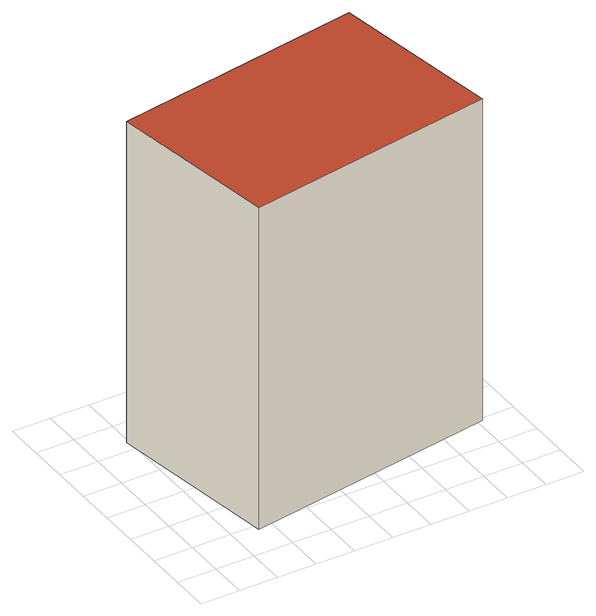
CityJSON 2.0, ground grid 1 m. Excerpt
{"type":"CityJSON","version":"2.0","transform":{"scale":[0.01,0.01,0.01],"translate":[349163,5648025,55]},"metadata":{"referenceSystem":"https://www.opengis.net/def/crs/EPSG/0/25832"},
"CityObjects":{
"building1":{"type":"Building","attributes":{"Geometrietyp2DReferenz":"3000","Gemeindeschluessel":"05315000","function":"51001_1003","roofType":"1000","measuredHeight":8.63},"geometry":[{"type":"Solid","lod":"2","boundaries":[[[[0,1,2,3]],[[4,5,1,0]],[[6,7,5,4]],[[3,2,7,6]],[[4,0,3,6]],[[1,5,7,2]]]],"semantics":{"surfaces":[{"type":"WallSurface"},{"type":"RoofSurface"},{"type":"GroundSurface"}],"values":[[0,0,0,0,1,2]]}}]}
},
"vertices":[
[814,190,955],[814,190,91],[740,637,91],[740,637,955],[164,83,955],[164,83,91],[93,530,955],[93,530,91]
]}
